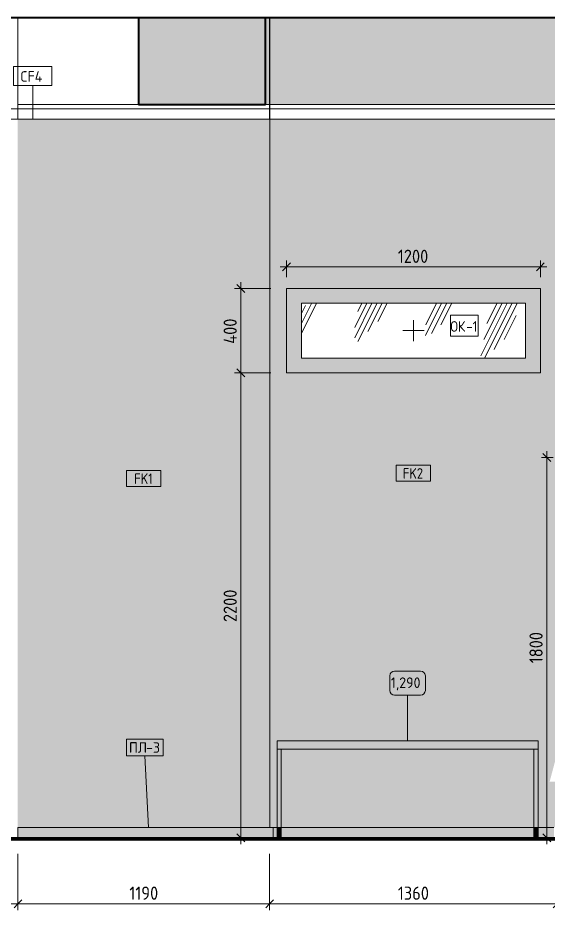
# Model space of a CAD drawing. Header units: millimetres. Extents: x 855 to 60035, y -2615 to 8200.
# Drawn here: x 28847 to 31355, y -342 to 3880 of the extents above; entities that cross this region are included whole.
import ezdxf

# ---------------------------------------------------------------- set-up
doc = ezdxf.new("R2010")
doc.units = ezdxf.units.MM
for name, color, linetype, lineweight in [('A-ANNO-DIMS', 7, 'Continuous', 9), ('A-ANNO-DIMS-25', 7, 'Continuous', 9), ('A-CLNG', 7, 'Continuous', 9), ('A-CLNG-IDEN', 7, 'Continuous', 9), ('A-DETL', 7, 'Continuous', 9), ('A-GENM', 7, 'Continuous', 9), ('A-GENM-IDEN', 7, 'Continuous', 9), ('A-GLAZ', 7, 'Continuous', 9), ('A-GLAZ-IDEN', 7, 'Continuous', 9), ('A-WALL-IDEN', 7, 'Continuous', 9), ('A-WALL-PATT', 7, 'Continuous', 9), ('I-FURN-IDEN', 7, 'Continuous', 9), ('I-WALL', 7, 'Continuous', 9)]:
    doc.layers.add(name, color=color, linetype=linetype, lineweight=lineweight)
for name, color, linetype, lineweight, true_color in [('A-FLOR-1', 7, 'Continuous', 9, 0x787878), ('A-FLOR-FNSH-1', 7, 'Continuous', 30, 0x3c3c3c), ('A-FLOR-FNSH-2', 7, 'Continuous', 40, 0x3c3c3c), ('A-FLOR-MCUT-1', 7, 'Continuous', 9, 0x646464), ('I-FURN-4', 7, 'Continuous', 9, 0xacacac), ('I-FURN-6', 7, 'Continuous', 9, 0xc0c0c0), ('I-FURN-7', 7, 'Continuous', 9, 0x949494), ('I-FURN-8', 7, 'Continuous', 9, 0x9e9e9e)]:
    doc.layers.add(name, color=color, linetype=linetype, lineweight=lineweight, true_color=true_color)
doc.layers.add('I-FURN-5', color=7, linetype='Continuous', lineweight=9, true_color=0x7f7f7f, transparency=0.7)
doc.styles.add('GOST Common_5', font='GOST_Common.ttf', dxfattribs={"height": 50})
doc.styles.add('GOST Common_6', font='GOST_Common.ttf', dxfattribs={"width": 0.9, "height": 50})
doc.styles.add('ISOCPEUR_2', font='isocpeur.ttf', dxfattribs={"width": 0.9, "height": 62.5})
doc.styles.add('ISOCPEUR_3', font='isocpeur.ttf', dxfattribs={"width": 0.9, "height": 50})
doc.dimstyles.new('ISO-2_5_0_9К_БОЛЬШОЙ_1', dxfattribs={"dimscale": 304.8, "dimtxt": 62.248823, "dimasz": 0.123031, "dimexe": 0.098425, "dimexo": 0.246063, "dimgap": 0, "dimtad": 1, "dimdec": 0, "dimrnd": 10, "dimzin": 0, "dimdsep": 46, "dimtxsty": 'ISOCPEUR_2', "dimblk1": 'OBLIQUE', "dimblk2": 'OBLIQUE', "dimsah": 1, "dimcen": 0.09, "dimdle": 0.098425, "dimazin": 0, "dimtfac": 1, "dimtdec": 4, "dimtix": 1, "dimtmove": 0, "dimatfit": 3, "dimfxl": 1, "dimtvp": 1, "dimtolj": 1, "dimtzin": 0, "dimarcsym": 2})

# ---------------------------------------------------------------- blocks, each defined once
blk = doc.blocks.new('Стол базовый прямоугольный - 1_290-25520344-Развертка 1_09-1')
at = {"layer": 'I-FURN-5'}
for points in [[(27450, 420), (27450, 460), (26215, 460), (26215, 420), (27430, 420)], [(26215, 50), (26235, 50), (26235, 420), (26215, 420), (26215, 93.1)], [(27450, 50), (27450, 420), (27430, 420), (27430, 50)], [(26215, 0), (26235, 0), (26235, 50), (26215, 50)], [(27430, 0), (27450, 0), (27450, 50), (27430, 50)]]:
    blk.add_hatch(color=256, dxfattribs=at).paths.add_polyline_path(points)
at = {"layer": 'I-FURN-4'}
for p, q in [((27450, 460), (26215, 460)), ((26215, 420), (26215, 460)), ((27450, 460), (27450, 420)), ((26215, 0), (26215, 420)), ((26215, 0), (26215, 420)), ((26235, 420), (27430, 420)), ((26235, 0), (26235, 420)), ((26235, 0), (26235, 420)), ((27430, 0), (27430, 420)), ((27430, 0), (27430, 420)), ((27450, 0), (27450, 420)), ((27450, 0), (27450, 420))]:
    blk.add_line(p, q, dxfattribs=at)
at = {"layer": 'I-FURN-6'}
for p, q in [((26215, 460), (27450, 460)), ((26215, 420), (26215, 460)), ((27450, 420), (27450, 460)), ((27450, 420), (26215, 420)), ((26215, 420), (26235, 420)), ((26215, 0), (26215, 420)), ((26235, 420), (26235, 0)), ((27430, 420), (27450, 420)), ((27430, 420), (27430, 0)), ((27450, 0), (27450, 420))]:
    blk.add_line(p, q, dxfattribs=at)
at = {"layer": 'I-FURN-7'}
for p, q in [((26215, 420), (26235, 420)), ((26235, 420), (26215, 420)), ((27430, 420), (27450, 420)), ((27450, 420), (27430, 420))]:
    blk.add_line(p, q, dxfattribs=at)
at = {"layer": 'I-FURN-8'}
for p, q in [((26215, 420), (26235, 420)), ((26235, 420), (26215, 420)), ((26215, 0), (26215, 420)), ((26235, 420), (26235, 0)), ((27430, 420), (27450, 420)), ((27450, 420), (27430, 420)), ((27430, 420), (27430, 0)), ((27450, 0), (27450, 420))]:
    blk.add_line(p, q, dxfattribs=at)
blk = doc.blocks.new('Плинтус - Плинтус темный _ст_школа_-32859026-Развертка 1_09-1')
at = {"layer": 'A-GENM'}
blk.add_hatch(color=256, dxfattribs=at).paths.add_polyline_path([(24989.9, 0), (26196, 0), (26196, 50), (24989.9, 50)])
for p, q in [((24989.9, 50), (26196, 50)), ((24989.9, 0), (24989.9, 50)), ((26196, 0), (26196, 50))]:
    blk.add_line(p, q, dxfattribs=at)
blk = doc.blocks.new('Плинтус - Плинтус темный _ст_школа_-32858998-Развертка 1_09-1')
at = {"layer": 'A-GENM'}
blk.add_line((26195.999988, 50), (26195.999988, 0), dxfattribs=at)
blk = doc.blocks.new('Плинтус - Плинтус темный _ст_школа_-32858999-Развертка 1_09-1')
at = {"layer": 'A-GENM'}
h = blk.add_hatch(color=256, dxfattribs=at)
h.paths.add_polyline_path([(27506.8, 0), (27524, 0), (27524, 50), (27450, 50), (27450, 0)])
h.paths.add_polyline_path([(26196, 0), (26215, 0), (26215, 50), (26196, 50)])
h.paths.add_polyline_path([(26235, 0), (27430, 0), (27430, 50), (26235, 50)])
for p, q in [((26196, 50), (26215, 50)), ((26215, 50), (26235, 50)), ((26235, 50), (27430, 50)), ((27430, 50), (27450, 50)), ((27450, 50), (27524, 50))]:
    blk.add_line(p, q, dxfattribs=at)
blk = doc.blocks.new('120_Окно_СКБ_1Ст - 120_Окно_СКБ_1Ст 400х1200 EI30-24228621-Развертка 1_09-1')
at = {"layer": 'A-GLAZ'}
h = blk.add_hatch(color=256, dxfattribs=at)
h.paths.add_polyline_path([(27234.9, 2200), (27460, 2200), (27460, 2600), (26260, 2600), (26260, 2200), (27093.3, 2200)])
h.paths.add_polyline_path([(27234.9, 2270), (26330, 2270), (26330, 2530), (27390, 2530), (27390, 2270)])
h = blk.add_hatch(dxfattribs=at)
h.set_pattern_fill('FP_13', color=256, style=0, pattern_type=2)
h.set_pattern_definition([(63.435, (24537.8, 31.75), (-255.58, 766.75), [317.5, -190.5, 317.5, -190.5, -403.9]), (63.435, (24537.8, 31.75), (-255.58, 766.75), [-1016, 127, -276.9]), (63.435, (24521.9, 47.6), (-255.58, 766.75), [254, -317.5, 190.5, -190.5, -467.4]), (63.435, (24521.9, 47.6), (-255.58, 766.75), [-952.5, 222.25, -245.15]), (63.435, (24521.9, 95.25), (-255.58, 766.75), [190.5, -381, 127, -190.5, -530.9]), (63.435, (24521.9, 95.25), (-255.58, 766.75), [-889, 285.75, -245.15]), (63.435, (24569.54, 47.6), (-255.58, 766.75), [190.5, -381, 158.75, -6404.65]), (63.435, (24617.17, 95.25), (-255.58, 766.75), [95.25, -476.25, 63.5, -6499.9]), (63.435, (24537.8, 174.6), (-255.58, 766.75), [63.5, -476.25, 63.5, -254, -562.65]), (63.435, (24537.8, 174.6), (-255.58, 766.75), [-857.25, 158.75, -403.9]), (63.435, (24823.54, 127), (-255.58, 766.75), [317.5, -476.25, 381, -251.5]), (63.435, (24823.54, 79.4), (-255.58, 766.75), [444.5, -317.5, 476.25, -188]), (63.435, (24855.3, 95.25), (-255.58, 766.75), [508, -254, 381, -276.9]), (63.435, (24902.9, 142.9), (-255.58, 766.75), [317.5, -444.5, 254, -403.9]), (63.435, (24855.3, 238.1), (-255.58, 766.75), [158.75, -635, 190.5, -435.65]), (63.435, (24950.54, 190.5), (-255.58, 766.75), [127, -635, 127, -530.9])])
h.paths.add_polyline_path([(27234.9, 2270), (27390, 2270), (27390, 2530), (26330, 2530), (26330, 2270), (26947.5, 2270)])
for p, q in [((26260, 2200), (26260, 2600)), ((26260, 2600), (27460, 2600)), ((27460, 2600), (27460, 2200)), ((26330, 2530), (26330, 2270)), ((26330, 2530), (27390, 2530)), ((27390, 2270), (27390, 2530)), ((26860, 2450), (26860, 2350)), ((26910, 2400), (26810, 2400)), ((26330, 2270), (27390, 2270)), ((27460, 2200), (26260, 2200))]:
    blk.add_line(p, q, dxfattribs=at)
blk = doc.blocks.new('DIMBLOCK8-Развертка 1_09-1')
at = {"layer": 'A-ANNO-DIMS-25'}
for p, q in [((27802.8, -75), (27802.8, -341.8)), ((28847.8, -75), (28847.8, -341.8)), ((27802.8, -311.8), (27802.8, -90)), ((28847.8, -311.8), (28847.8, -90)), ((27802.8, -311.8), (28847.8, -311.8))]:
    blk.add_line(p, q, dxfattribs=at)
at = {"layer": 'A-ANNO-DIMS-25', "lineweight": 20}
for p, q in [((27802.8, -311.8), (27821.6, -293.1)), ((28847.8, -311.8), (28866.6, -293.1)), ((27802.8, -311.8), (27784.1, -330.6)), ((28847.8, -311.8), (28829.1, -330.6))]:
    blk.add_line(p, q, dxfattribs=at)
at = {"layer": 'A-ANNO-DIMS-25', "color": 0, "insert": (28251.7, -230.2), "char_height": 62.5, "width": 176.691, "attachment_point": 1, "line_spacing_factor": 1.149209, "style": 'ISOCPEUR_2'}
blk.add_mtext('1050', dxfattribs=at)
blk = doc.blocks.new('_Oblique')
at = {"color": 0, "linetype": 'ByBlock', "lineweight": -2}
blk.add_line((-0.5, -0.5), (0.5, 0.5), dxfattribs=at)
blk = doc.blocks.new('DIMBLOCK9-Развертка 1_09-1')
at = {"layer": 'A-ANNO-DIMS-25'}
for p, q in [((28847.8, -75), (28847.8, -341.8)), ((30037.8, -75), (30037.8, -341.8)), ((28847.8, -311.8), (28847.8, -90)), ((30037.8, -311.8), (30037.8, -90)), ((28847.8, -311.8), (30037.8, -311.8))]:
    blk.add_line(p, q, dxfattribs=at)
at = {"layer": 'A-ANNO-DIMS-25', "lineweight": 20}
for p, q in [((28847.8, -311.8), (28866.6, -293.1)), ((30037.8, -311.8), (30056.6, -293.1)), ((28847.8, -311.8), (28829.1, -330.6)), ((30037.8, -311.8), (30019.1, -330.6))]:
    blk.add_line(p, q, dxfattribs=at)
at = {"layer": 'A-ANNO-DIMS-25', "color": 0, "insert": (29374.6, -230.2), "char_height": 62.5, "width": 163.762, "attachment_point": 1, "line_spacing_factor": 1.149209, "style": 'ISOCPEUR_2'}
blk.add_mtext('1190', dxfattribs=at)
blk = doc.blocks.new('DIMBLOCK10-Развертка 1_09-1')
at = {"layer": 'A-ANNO-DIMS-25'}
for p, q in [((30037.8, -75), (30037.8, -341.8)), ((31397.8, -75), (31397.8, -341.8)), ((30037.8, -311.8), (30037.8, -90)), ((31397.8, -311.8), (31397.8, -90)), ((30037.8, -311.8), (31397.8, -311.8))]:
    blk.add_line(p, q, dxfattribs=at)
at = {"layer": 'A-ANNO-DIMS-25', "lineweight": 20}
for p, q in [((30037.8, -311.8), (30056.6, -293.1)), ((31397.8, -311.8), (31416.6, -293.1)), ((30037.8, -311.8), (30019.1, -330.6)), ((31397.8, -311.8), (31379.1, -330.6))]:
    blk.add_line(p, q, dxfattribs=at)
at = {"layer": 'A-ANNO-DIMS-25', "color": 0, "insert": (30644.2, -230.2), "char_height": 62.5, "width": 176.691, "attachment_point": 1, "line_spacing_factor": 1.149209, "style": 'ISOCPEUR_2'}
blk.add_mtext('1360', dxfattribs=at)
blk = doc.blocks.new('М_потолков - Марка_ Имя типа-25382930-Развертка 1_09-1')
at = {"layer": 'A-CLNG-IDEN'}
for p, q in [((25150.5, 3649.9), (24969.2, 3649.9)), ((24969.2, 3649.9), (24969.2, 3560.4)), ((25150.5, 3560.4), (25150.5, 3649.9)), ((24969.2, 3560.4), (25150.5, 3560.4))]:
    blk.add_line(p, q, dxfattribs=at)
blk = doc.blocks.new('Mark Reiling - Mark Reiling-26174330-Развертка 1_09-1')
at = {"layer": 'A-GENM-IDEN'}
for p, q in [((25503.2, 467.8), (25503.2, 389)), ((25503.2, 467.8), (25676.7, 467.8)), ((25676.7, 467.8), (25503.2, 467.8)), ((25503.2, 467.8), (25503.2, 389)), ((25676.7, 389), (25676.7, 467.8)), ((25676.7, 389), (25676.7, 467.8)), ((25503.2, 389), (25676.7, 389)), ((25503.2, 389), (25676.7, 389))]:
    blk.add_line(p, q, dxfattribs=at)
blk = doc.blocks.new('М_стена_0001 - Типоразмер_без рамки-25382661-Развертка 1_09-1')
at = {"layer": 'A-WALL-IDEN'}
for p, q in [((26941.4, 1763.1), (26778.2, 1763.1)), ((26778.2, 1763.1), (26778.2, 1688.1)), ((26941.4, 1688.1), (26941.4, 1763.1)), ((26778.2, 1688.1), (26941.4, 1688.1))]:
    blk.add_line(p, q, dxfattribs=at)
blk = doc.blocks.new('Марка_Мебель - В прямоуг_Balcon_Марка-25523697-Развертка 1_09-1')
at = {"layer": 'I-FURN-IDEN'}
for p, q in [((28305.8, 428.9), (28305.8, 359.9)), ((28328.3, 451.4), (28451, 451.4)), ((28473.5, 428.9), (28473.5, 360)), ((28328.1, 337.5), (28451, 337.5))]:
    blk.add_line(p, q, dxfattribs=at)
for centre, radius, start, end in [((28328.3, 428.9), 22.5, 90, 180), ((28451, 428.9), 22.5, 0, 90), ((28328.1, 359.9), 22.3, 180, 270), ((28451, 360), 22.5, 270, 0)]:
    blk.add_arc(centre, radius, start, end, dxfattribs=at)
blk = doc.blocks.new('DIMBLOCK24-Развертка 1_09-1')
at = {"layer": 'A-ANNO-DIMS-25'}
for p, q in [((30117.8, 2652.9), (30117.8, 2731.4)), ((31317.8, 2652.9), (31317.8, 2731.4)), ((30087.8, 2701.4), (31347.8, 2701.4)), ((30117.8, 2701.4), (30117.8, 2652.9)), ((31317.8, 2701.4), (31317.8, 2652.9))]:
    blk.add_line(p, q, dxfattribs=at)
at = {"layer": 'A-ANNO-DIMS-25', "lineweight": 20}
for p, q in [((30117.8, 2701.4), (30136.6, 2720.1)), ((31317.8, 2701.4), (31336.6, 2720.1)), ((30117.8, 2701.4), (30099.1, 2682.6)), ((31317.8, 2701.4), (31299.1, 2682.6))]:
    blk.add_line(p, q, dxfattribs=at)
at = {"layer": 'A-ANNO-DIMS-25', "color": 0, "insert": (30644.2, 2783), "char_height": 62.5, "width": 176.691, "attachment_point": 1, "line_spacing_factor": 1.149209, "style": 'ISOCPEUR_2'}
blk.add_mtext('1200', dxfattribs=at)
blk = doc.blocks.new('DIMBLOCK25-Развертка 1_09-1')
at = {"layer": 'A-ANNO-DIMS-25', "lineweight": 20}
for p, q in [((29901.7, 2600), (29883, 2618.7)), ((29901.7, 2600), (29920.5, 2581.2)), ((29901.7, 2200), (29883, 2218.8)), ((29901.7, 2200), (29920.5, 2181.2))]:
    blk.add_line(p, q, dxfattribs=at)
at = {"layer": 'A-ANNO-DIMS-25'}
for p, q in [((29901.7, 2630), (29901.7, 2200)), ((30042.8, 2600), (29871.7, 2600)), ((29901.7, 2600), (30042.8, 2600)), ((30042.8, 2200), (29871.7, 2200)), ((29901.7, 2200), (30042.8, 2200))]:
    blk.add_line(p, q, dxfattribs=at)
at = {"layer": 'A-ANNO-DIMS-25', "color": 0, "insert": (29820.1, 2337.8), "char_height": 62.5, "width": 149.397, "attachment_point": 1, "rotation": 90, "line_spacing_factor": 1.149209, "style": 'ISOCPEUR_2'}
blk.add_mtext('400', dxfattribs=at)
blk = doc.blocks.new('DIMBLOCK26-Развертка 1_09-1')
at = {"layer": 'A-ANNO-DIMS-25'}
for p, q in [((30042.8, 2200), (29871.7, 2200)), ((29901.7, 2200), (29901.7, -30)), ((29901.7, 2200), (30042.8, 2200)), ((29853.3, 0), (29931.7, 0)), ((29901.7, 0), (29853.3, 0))]:
    blk.add_line(p, q, dxfattribs=at)
at = {"layer": 'A-ANNO-DIMS-25', "lineweight": 20}
for p, q in [((29901.7, 2200), (29883, 2218.8)), ((29901.7, 2200), (29920.5, 2181.2)), ((29901.7, 0), (29883, 18.8)), ((29901.7, 0), (29920.5, -18.8))]:
    blk.add_line(p, q, dxfattribs=at)
at = {"layer": 'A-ANNO-DIMS-25', "color": 0, "insert": (29820.1, 1021), "char_height": 62.5, "width": 189.619, "attachment_point": 1, "rotation": 90, "line_spacing_factor": 1.149209, "style": 'ISOCPEUR_2'}
blk.add_mtext('2200', dxfattribs=at)
blk = doc.blocks.new('DIMBLOCK29-Развертка 1_09-1')
at = {"layer": 'A-ANNO-DIMS-25', "lineweight": 20}
for p, q in [((31347.9, 1800), (31329.2, 1818.8)), ((31347.9, 1800), (31366.7, 1781.2)), ((31347.9, 0), (31329.2, 18.8)), ((31347.9, 0), (31366.7, -18.8))]:
    blk.add_line(p, q, dxfattribs=at)
at = {"layer": 'A-ANNO-DIMS-25'}
for p, q in [((31347.9, 1830), (31347.9, -30)), ((31322.8, 1800), (31377.9, 1800)), ((31347.9, 1800), (31322.8, 1800)), ((31299.5, 0), (31377.9, 0)), ((31347.9, 0), (31299.5, 0))]:
    blk.add_line(p, q, dxfattribs=at)
at = {"layer": 'A-ANNO-DIMS-25', "color": 0, "insert": (31266.3, 826.4), "char_height": 62.5, "width": 176.691, "attachment_point": 1, "rotation": 90, "line_spacing_factor": 1.149209, "style": 'ISOCPEUR_2'}
blk.add_mtext('1800', dxfattribs=at)

msp = doc.modelspace()

# ---------------------------------------------------------------- hatches: boundary and pattern name
at = {"layer": 'A-FLOR-1'}
h = msp.add_hatch(dxfattribs=at)
h.set_pattern_fill('FP_10', color=256, style=0, pattern_type=2)
h.set_pattern_definition([(45, (28332.114, 0), (-14.25598, 14.25598), []), (45, (28346.37, 0), (-14.25598, 14.25598), [25.202, -5.04, 0.8382, -4.202])])
h.paths.add_polyline_path([(30017.8, 3470), (30017.8, 3880), (29417.8, 3880), (29417.8, 3470), (30005.2, 3470)])
h.paths.add_polyline_path([(33247.6, 3470), (33267.6, 3470), (33267.6, 3880), (33067.6, 3880), (33067.6, 3470), (33246.6, 3470)])
h.paths.add_polyline_path([(26367.8, 3470), (26367.8, 3880), (25767.8, 3880), (25767.8, 3470)])
h = msp.add_hatch(color=256, dxfattribs=at)
h.paths.add_polyline_path([(31364.6, -15.3), (31662.8, -15.3), (31662.7, -10.1), (24567.4, -10.1), (24567.4, -15.3), (31092.7, -15.3)])
h.paths.add_polyline_path([(33247.6, -15.3), (33267.9, -15.3), (33267.9, -10.1), (31757.3, -10.1), (31738, -15.3), (33067.6, -15.3)])
at = {"layer": 'A-WALL-PATT'}
for points in [[(30037.8, 50), (30038.8, 50), (30038.8, 3880), (30037.8, 3880), (30037.8, 440)], [(28847.7, 0), (28847.8, 50), (30037.8, 50), (30037.8, 3400), (28846.8, 3400), (28846.8, 0)]]:
    msp.add_hatch(color=256, dxfattribs=at).paths.add_polyline_path(points)
h = msp.add_hatch(color=256, dxfattribs=at)
h.paths.add_polyline_path([(31396, 50), (31396.8, 50), (31396.8, 265.4), (31361.6, 265.4), (31396.8, 397.1), (31396.8, 3400), (30038.8, 3400), (30038.8, 50), (30072.8, 50), (30072.8, 460), (31307.8, 460), (31307.8, 50), (31395, 50)])
h.paths.add_polyline_path([(31287.8, 50), (31287.8, 420), (30092.8, 420), (30092.8, 50), (31092.7, 50)])
h.paths.add_polyline_path([(31092.7, 2200), (30117.8, 2200), (30117.8, 2600), (31317.8, 2600), (31317.8, 2200)])
at = {"layer": 'I-WALL'}
h = msp.add_hatch(color=256, dxfattribs=at)
h.paths.add_polyline_path([(30017.8, 3470), (30037.8, 3470), (30037.7, 3880), (30017.8, 3880), (30017.8, 3687.5)])
h.paths.add_polyline_path([(31396.8, 3470), (31396.8, 3880), (30038.8, 3880), (30038.8, 3470), (31317.8, 3470)])

# ---------------------------------------------------------------- linework, layer by layer
at = {"layer": 'A-CLNG'}
msp.add_line((33246.6, 3400), (25746.8, 3400), dxfattribs=at)
at = {"layer": 'A-CLNG-IDEN'}
msp.add_line((28917.7, 3400), (28917.7, 3560.4), dxfattribs=at)
at = {"layer": 'A-DETL'}
msp.add_line((24588.8, 3450), (33248.8, 3450), dxfattribs=at)
at = {"layer": 'A-FLOR-FNSH-1'}
for p, q in [((31662.8, 0), (27732.8, 0)), ((31662.8, -0.1), (24567.4, -0.1)), ((24587.8, -5), (31662.8, -5))]:
    msp.add_line(p, q, dxfattribs=at)
at = {"layer": 'A-FLOR-FNSH-2'}
for p, q in [((33267.9, 3880), (24567.4, 3880)), ((29417.8, 3880), (29417.8, 3470)), ((30017.8, 3470), (30017.8, 3880)), ((29417.8, 3470), (30017.8, 3470))]:
    msp.add_line(p, q, dxfattribs=at)
at = {"layer": 'A-FLOR-MCUT-1'}
msp.add_line((31662.8, -10.1), (24567.4, -10.1), dxfattribs=at)
at = {"layer": 'A-GENM-IDEN'}
msp.add_line((29465.8, 50), (29447.7, 388), dxfattribs=at)
at = {"layer": 'A-GLAZ-IDEN', "flags": 128}
msp.add_lwpolyline([(30892.8, 2472.7), (31023.7, 2472.7), (31023.7, 2373.4), (30892.8, 2373.4)], close=True, dxfattribs=at)
at = {"layer": 'I-FURN-IDEN'}
msp.add_line((30690.3, 460), (30690.3, 675.7), dxfattribs=at)
at = {"layer": 'I-WALL'}
for p, q in [((28847.8, 3880), (28847.8, 3400)), ((30037.8, 3400), (30037.8, 3880)), ((30038.8, 3880), (30038.8, 50)), ((29417.8, 3470), (28847.8, 3470)), ((30017.8, 3470), (30037.8, 3470)), ((31396.8, 3470), (30038.8, 3470)), ((30117.8, 2600), (31317.8, 2600)), ((30117.8, 2200), (30117.8, 2600)), ((31317.8, 2600), (31317.8, 2200)), ((31317.8, 2200), (30117.8, 2200))]:
    msp.add_line(p, q, dxfattribs=at)

# ---------------------------------------------------------------- block references
at = {"layer": 'A-CLNG-IDEN'}
msp.add_blockref('М_потолков - Марка_ Имя типа-25382930-Развертка 1_09-1', (3857.8, 0), dxfattribs=at)
at = {"layer": 'A-GENM'}
for name in ['Плинтус - Плинтус темный _ст_школа_-32859026-Развертка 1_09-1', 'Плинтус - Плинтус темный _ст_школа_-32858998-Развертка 1_09-1', 'Плинтус - Плинтус темный _ст_школа_-32858999-Развертка 1_09-1']:
    msp.add_blockref(name, (3857.8, 0), dxfattribs=at)
at = {"layer": 'A-GENM-IDEN'}
msp.add_blockref('Mark Reiling - Mark Reiling-26174330-Развертка 1_09-1', (3857.8, 0), dxfattribs=at)
at = {"layer": 'A-GLAZ'}
msp.add_blockref('120_Окно_СКБ_1Ст - 120_Окно_СКБ_1Ст 400х1200 EI30-24228621-Развертка 1_09-1', (3857.8, 0), dxfattribs=at)
at = {"layer": 'A-WALL-IDEN'}
for p in [(2582.3, -25), (3857.8, 0)]:
    msp.add_blockref('М_стена_0001 - Типоразмер_без рамки-25382661-Развертка 1_09-1', p, dxfattribs=at)
at = {"layer": 'I-FURN-4'}
msp.add_blockref('Стол базовый прямоугольный - 1_290-25520344-Развертка 1_09-1', (3857.8, 0), dxfattribs=at)
at = {"layer": 'I-FURN-IDEN'}
msp.add_blockref('Марка_Мебель - В прямоуг_Balcon_Марка-25523697-Развертка 1_09-1', (2300.7, 338.2), dxfattribs=at)

# ---------------------------------------------------------------- texts
at = {"layer": 'A-CLNG-IDEN', "insert": (28858.7, 3627.7), "char_height": 50, "width": 138.291, "attachment_point": 1, "style": 'GOST Common_5'}
msp.add_mtext('CF4', dxfattribs=at)
at = {"layer": 'A-GENM-IDEN', "char_height": 50, "attachment_point": 1, "style": 'GOST Common_5'}
for s, insert, width in [('ПЛ', (29372.6, 452.8), 98.207), ('-3', (29453.6, 452.8), 86.181)]:
    msp.add_mtext(s, dxfattribs=dict(at, insert=insert, width=width))
at = {"layer": 'A-GLAZ-IDEN', "char_height": 50, "attachment_point": 1, "style": 'ISOCPEUR_3'}
for s, insert, width in [('ОК', (30892.8, 2445), 90.19), ('-1', (30967.2, 2445), 66.74)]:
    msp.add_mtext(s, dxfattribs=dict(at, insert=insert, width=width))
at = {"layer": 'A-WALL-IDEN', "char_height": 50, "attachment_point": 1, "style": 'GOST Common_6'}
for s, insert, width in [('FK2', (30667.6, 1749.5), 124.462), ('FK1', (29397.3, 1724.5), 111.835)]:
    msp.add_mtext(s, dxfattribs=dict(at, insert=insert, width=width))
at = {"layer": 'I-FURN-IDEN', "insert": (30610.6, 759.4), "char_height": 50, "width": 184.388, "attachment_point": 1, "style": 'GOST Common_5'}
msp.add_mtext('1,290', dxfattribs=at)

# ---------------------------------------------------------------- dimensions: what is measured, and where the dimension line sits
at = {"layer": 'A-ANNO-DIMS'}
for base, p1, p2, override, picture, middle in [((31317.8, 2701.4), (30117.8, 2727.9), (31317.8, 2727.9), {"dimpost": '<>', "dimfxl": 1200}, 'DIMBLOCK24-Развертка 1_09-1', (30717.8, 2732.6)), ((28847.8, -311.8), (27802.8, 0), (28847.8, 0), {"dimpost": '<>', "dimfxl": 1045}, 'DIMBLOCK8-Развертка 1_09-1', (28325.3, -280.6)), ((30037.8, -311.8), (28847.8, 0), (30037.8, 0), {"dimpost": '<>', "dimfxl": 1190.000009}, 'DIMBLOCK9-Развертка 1_09-1', (29442.8, -280.6)), ((31397.8, -311.8), (30037.8, 0), (31397.8, 0), {"dimpost": '<>', "dimfxl": 1360.000063}, 'DIMBLOCK10-Развертка 1_09-1', (30717.8, -280.6))]:
    dim = msp.add_linear_dim(base=base, p1=p1, p2=p2, dimstyle='ISO-2_5_0_9К_БОЛЬШОЙ_1', override=override, dxfattribs=at)
    dim.commit()
    dim.dimension.update_dxf_attribs({"geometry": picture, "text_midpoint": middle})
for base, p1, p2, override, picture, middle in [((29901.7, 2200), (30117.8, 2600), (30117.8, 2200), {"dimpost": '<>', "dimfxl": 400}, 'DIMBLOCK25-Развертка 1_09-1', (29870.5, 2400)), ((29901.7, 0), (30117.8, 2200), (29928.3, 0), {"dimpost": '<>', "dimfxl": 2208.151797}, 'DIMBLOCK26-Развертка 1_09-1', (29870.5, 1100)), ((31347.9, 0), (31397.8, 1800), (31374.5, 0), {"dimpost": '<>', "dimfxl": 1800.151558}, 'DIMBLOCK29-Развертка 1_09-1', (31316.7, 900))]:
    dim = msp.add_linear_dim(base=base, p1=p1, p2=p2, angle=90, dimstyle='ISO-2_5_0_9К_БОЛЬШОЙ_1', override=override, dxfattribs=at)
    dim.commit()
    dim.dimension.update_dxf_attribs({"geometry": picture, "text_midpoint": middle})

doc.saveas('drawing.dxf')
